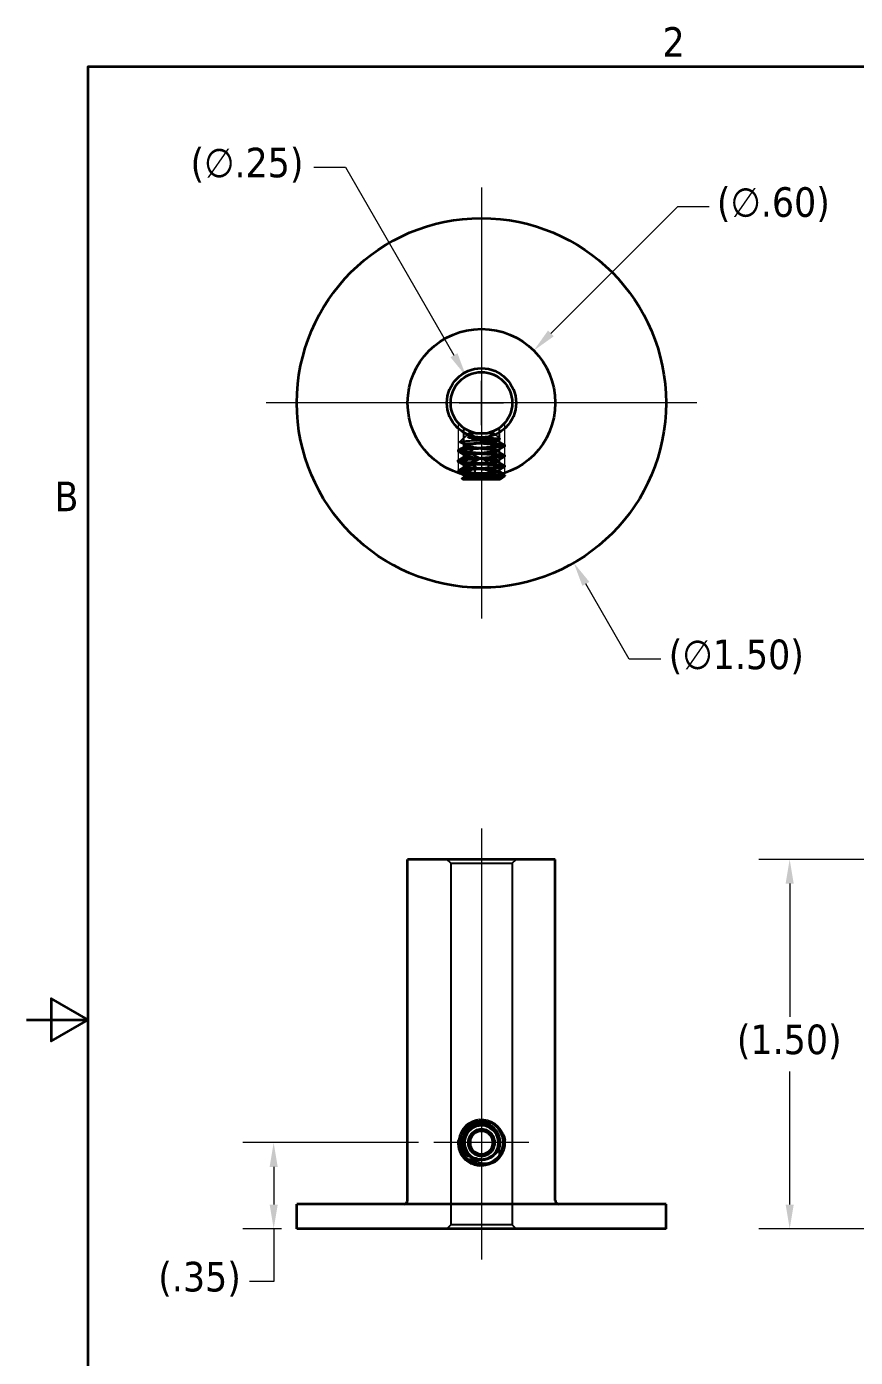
# Model space of a CAD drawing. Header units: inches. Extents: x 0.1 to 10.9, y 0.1 to 8.4.
# Drawn here: x 0.13 to 3.5, y 2.88 to 8.28 of the extents above; entities that cross this region are included whole.
import ezdxf

# ---------------------------------------------------------------- set-up
doc = ezdxf.new("R2010")
doc.units = ezdxf.units.IN
doc.header["$MEASUREMENT"] = 0
for name, color, linetype, lineweight in [('Border (ANSI)', 7, 'Continuous', 35), ('Hidden (ANSI)', 7, 'Continuous', 25), ('Hidden Narrow (ANSI)', 7, 'Continuous', 18), ('Visible (ANSI)', 7, 'Continuous', 35)]:
    doc.layers.add(name, color=color, linetype=linetype, lineweight=lineweight)
for name, color, linetype, lineweight, true_color in [('Center Mark (ANSI)', 5, 'Continuous', 18, 0x0000ff), ('Centerline (ANSI)', 5, 'Continuous', 18, 0x0000ff), ('Dimension (ANSI)', 1, 'Continuous', 18, 0xff0000)]:
    doc.layers.add(name, color=color, linetype=linetype, lineweight=lineweight, true_color=true_color)
doc.styles.add('Note Text (ANSI)', font='tahoma.ttf')
doc.dimstyles.new('Default (ANSI)', dxfattribs={"dimtxt": 0.12, "dimasz": 0.098425, "dimexe": 0.125, "dimexo": 0.0625, "dimgap": 0.031496, "dimtad": 0, "dimtih": 1, "dimtoh": 1, "dimrnd": 1e-08, "dimzin": 4, "dimdsep": 46, "dimtxsty": 'Note Text (ANSI)', "dimcen": 0.09, "dimdle": 0.393701, "dimclrd": 256, "dimclre": 256, "dimclrt": 256, "dimadec": 0, "dimazin": 1, "dimtfac": 1, "dimtofl": 0, "dimtmove": 0, "dimatfit": 3, "dimfxl": 1, "dimtolj": 1, "dimtzin": 4, "dimlwd": -1, "dimlwe": -1, "dimarcsym": 0})

# ---------------------------------------------------------------- blocks, each defined once
blk = doc.blocks.new('Borders Default Border')
at = {"layer": 'Border (ANSI)', "flags": 128}
for points in [[(0.38, 0.38), (0.38, 8.12), (10.62, 8.12), (10.62, 0.38), (0.38, 0.38)], [(0.13, 4.25), (0.38, 4.25), (0.23, 4.3366), (0.23, 4.1634), (0.38, 4.25)]]:
    blk.add_lwpolyline(points, dxfattribs=at)
at = {"layer": 'Border (ANSI)', "char_height": 0.12, "attachment_point": 7, "style": 'Note Text (ANSI)'}
for s, insert in [('2', (2.7136, 8.16)), ('B', (0.2434, 6.315))]:
    blk.add_mtext(s, dxfattribs=dict(at, insert=insert))
blk = doc.blocks.new('*D13')
at = {"layer": 'Defpoints', "color": 0, "transparency": 16777216}
for p in [(3.2303, 4.9016), (4.2703, 4.9016), (3.8203, 3.4016)]:
    blk.add_point(p, dxfattribs=at)
at = {"layer": 'Dimension (ANSI)', "transparency": 16777216}
for p, q in [((4.2078, 4.9016), (3.1053, 4.9016)), ((3.2303, 4.8031), (3.2303, 4.2624)), ((3.2303, 3.5), (3.2303, 4.0408)), ((3.7578, 3.4016), (3.1053, 3.4016))]:
    blk.add_line(p, q, dxfattribs=at)
for points in [[(3.2139, 4.8031), (3.2467, 4.8031), (3.2303, 4.9016)], [(3.2139, 3.5), (3.2467, 3.5), (3.2303, 3.4016)]]:
    blk.add_solid(points, dxfattribs=at)
at = {"layer": 'Dimension (ANSI)', "transparency": 16777216, "insert": (3.0157, 4.2309), "char_height": 0.12, "attachment_point": 1, "style": 'Note Text (ANSI)'}
blk.add_mtext('\\A1;(1.50)', dxfattribs=at)
blk = doc.blocks.new('*D14')
at = {"layer": 'Defpoints', "color": 0, "transparency": 16777216}
for p in [(1.6031, 7.4042), (2.3531, 6.1052)]:
    blk.add_point(p, dxfattribs=at)
at = {"layer": 'Dimension (ANSI)', "transparency": 16777216}
for p, q in [((1.9781, 6.6647), (1.9781, 6.8447)), ((1.8881, 6.7547), (2.0681, 6.7547)), ((2.5787, 5.7145), (2.4023, 6.0199)), ((2.7075, 5.7145), (2.5787, 5.7145))]:
    blk.add_line(p, q, dxfattribs=at)
blk.add_solid([(2.4165, 6.0281), (2.3881, 6.0117), (2.3531, 6.1052)], dxfattribs=at)
at = {"layer": 'Dimension (ANSI)', "transparency": 16777216, "insert": (2.739, 5.7938), "char_height": 0.12, "attachment_point": 1, "style": 'Note Text (ANSI)'}
blk.add_mtext('\\A1;(∅1.50)', dxfattribs=at)
blk = doc.blocks.new('*D15')
at = {"layer": 'Defpoints', "color": 0, "transparency": 16777216}
for p in [(2.1903, 6.9668), (1.766, 6.5426)]:
    blk.add_point(p, dxfattribs=at)
at = {"layer": 'Dimension (ANSI)', "transparency": 16777216}
for p, q in [((2.7742, 7.5508), (2.2599, 7.0364)), ((2.9031, 7.5508), (2.7742, 7.5508)), ((1.9781, 6.6647), (1.9781, 6.8447)), ((1.8881, 6.7547), (2.0681, 6.7547))]:
    blk.add_line(p, q, dxfattribs=at)
blk.add_solid([(2.2483, 7.048), (2.2715, 7.0248), (2.1903, 6.9668)], dxfattribs=at)
at = {"layer": 'Dimension (ANSI)', "transparency": 16777216, "insert": (2.9346, 7.6301), "char_height": 0.12, "attachment_point": 1, "style": 'Note Text (ANSI)'}
blk.add_mtext('\\A1;(∅.60)', dxfattribs=at)
blk = doc.blocks.new('*D16')
at = {"layer": 'Defpoints', "color": 0, "transparency": 16777216}
for p in [(1.9156, 6.8629), (2.0406, 6.6464)]:
    blk.add_point(p, dxfattribs=at)
at = {"layer": 'Dimension (ANSI)', "transparency": 16777216}
for p, q in [((1.297, 7.7112), (1.4259, 7.7112)), ((1.4259, 7.7112), (1.8664, 6.9482)), ((1.9781, 6.6647), (1.9781, 6.8447)), ((1.8881, 6.7547), (2.0681, 6.7547))]:
    blk.add_line(p, q, dxfattribs=at)
blk.add_solid([(1.8806, 6.9564), (1.8522, 6.94), (1.9156, 6.8629)], dxfattribs=at)
at = {"layer": 'Dimension (ANSI)', "transparency": 16777216, "insert": (0.796, 7.7905), "char_height": 0.12, "attachment_point": 1, "style": 'Note Text (ANSI)'}
blk.add_mtext('\\A1;(∅.25)', dxfattribs=at)
blk = doc.blocks.new('*D17')
at = {"layer": 'Defpoints', "color": 0, "transparency": 16777216}
for p in [(1.1339, 3.7516), (1.7852, 3.7516), (1.2281, 3.4016)]:
    blk.add_point(p, dxfattribs=at)
at = {"layer": 'Dimension (ANSI)', "transparency": 16777216}
for p, q in [((1.7227, 3.7516), (1.0089, 3.7516)), ((1.1339, 3.6531), (1.1339, 3.5)), ((1.1656, 3.4016), (1.0089, 3.4016)), ((1.1339, 3.4016), (1.1339, 3.1882)), ((1.1339, 3.1882), (1.0355, 3.1882))]:
    blk.add_line(p, q, dxfattribs=at)
for points in [[(1.1175, 3.6531), (1.1503, 3.6531), (1.1339, 3.7516)], [(1.1175, 3.5), (1.1503, 3.5), (1.1339, 3.4016)]]:
    blk.add_solid(points, dxfattribs=at)
at = {"layer": 'Dimension (ANSI)', "transparency": 16777216, "insert": (0.6649, 3.2675), "char_height": 0.12, "attachment_point": 1, "style": 'Note Text (ANSI)'}
blk.add_mtext('\\A1;(.35)', dxfattribs=at)

msp = doc.modelspace()

# ---------------------------------------------------------------- linework, layer by layer
at = {"layer": 'Center Mark (ANSI)', "linetype": 'Continuous'}
for p, q in [((1.9781, 7.6297), (1.9781, 5.8797)), ((2.8531, 6.7547), (1.1031, 6.7547)), ((1.9781, 3.9445), (1.9781, 3.5586)), ((2.1711, 3.7516), (1.7852, 3.7516))]:
    msp.add_line(p, q, dxfattribs=at)
at = {"layer": 'Centerline (ANSI)', "linetype": 'Continuous'}
msp.add_line((1.9781, 5.0266), (1.9781, 3.2766), dxfattribs=at)
at = {"layer": 'Hidden (ANSI)'}
for p, q in [((1.9056, 6.6529), (1.9056, 6.4792)), ((2.0506, 6.6529), (2.0506, 6.4792)), ((1.9261, 6.6322), (1.8895, 6.5956)), ((1.9112, 6.5824), (1.8897, 6.595)), ((1.9207, 6.6163), (1.9632, 6.6163)), ((1.9261, 6.6322), (1.9533, 6.6322)), ((1.9781, 6.6009), (1.9261, 6.6322)), ((1.9781, 6.6009), (2.0302, 6.6322)), ((2.003, 6.6322), (2.0302, 6.6322)), ((2.0302, 6.6322), (2.0536, 6.6088)), ((2.0534, 6.6081), (2.0451, 6.6033)), ((2.0451, 6.6003), (2.0724, 6.5844)), ((2.0461, 6.5992), (2.0461, 6.6044)), ((1.8823, 6.5625), (1.8823, 6.5575)), ((1.9103, 6.5408), (1.883, 6.5567)), ((1.8831, 6.5628), (1.8831, 6.5576)), ((1.8832, 6.5625), (1.8831, 6.5575)), ((1.8838, 6.5636), (1.9111, 6.5795)), ((1.9112, 6.5408), (1.8838, 6.5567)), ((1.9112, 6.5408), (1.8838, 6.5567)), ((1.8838, 6.5219), (1.9111, 6.5378)), ((1.8867, 6.5241), (1.9102, 6.5378)), ((1.8876, 6.5241), (1.9111, 6.5378)), ((1.9078, 6.5872), (1.9087, 6.5872)), ((1.9093, 6.5367), (1.9093, 6.5419)), ((1.9095, 6.5779), (1.9107, 6.5823)), ((1.9102, 6.5784), (1.9102, 6.5836)), ((1.9102, 6.5367), (1.9102, 6.5419)), ((1.9102, 6.5367), (1.9102, 6.5419)), ((1.9104, 6.5779), (1.9115, 6.5823)), ((1.9145, 6.5393), (1.9138, 6.5443)), ((1.9153, 6.5393), (1.9146, 6.5443)), ((1.933, 6.5503), (1.9306, 6.5557)), ((1.9339, 6.5503), (1.9314, 6.5557)), ((1.94, 6.577), (1.9469, 6.571)), ((1.9408, 6.577), (1.9478, 6.571)), ((1.9719, 6.5892), (2.0408, 6.5892)), ((2.0724, 6.5776), (2.0451, 6.5616)), ((2.0451, 6.5586), (2.0724, 6.5427)), ((2.0461, 6.5576), (2.0461, 6.5628)), ((2.0731, 6.5836), (2.0731, 6.5784)), ((2.0731, 6.5419), (2.0731, 6.5367)), ((1.8823, 6.5211), (1.8823, 6.5159)), ((1.9103, 6.4991), (1.883, 6.5151)), ((1.8831, 6.5211), (1.8831, 6.5159)), ((1.8831, 6.5211), (1.8831, 6.5159)), ((1.8835, 6.5217), (1.8835, 6.5165)), ((1.9112, 6.4991), (1.8838, 6.5151)), ((1.9112, 6.4991), (1.8838, 6.5151)), ((1.8838, 6.4802), (1.9111, 6.4961)), ((1.9049, 6.493), (1.9102, 6.4961)), ((1.9057, 6.493), (1.9111, 6.4961)), ((1.9093, 6.4951), (1.9093, 6.5003)), ((1.9102, 6.4951), (1.9102, 6.5003)), ((1.9102, 6.4951), (1.9102, 6.5003)), ((1.9116, 6.4968), (1.9127, 6.5023)), ((1.9125, 6.4968), (1.9135, 6.5023)), ((1.9375, 6.5033), (1.924, 6.5033)), ((1.924, 6.5033), (1.924, 6.4447)), ((1.9781, 6.5303), (1.9313, 6.5033)), ((1.935, 6.5085), (1.9364, 6.5136)), ((1.9359, 6.5085), (1.9372, 6.5136)), ((1.9511, 6.5033), (1.9375, 6.5033)), ((1.9781, 6.5033), (1.9511, 6.5033)), ((1.9511, 6.5033), (1.9511, 6.4447)), ((1.956, 6.4919), (1.9518, 6.4871)), ((1.9568, 6.4919), (1.9527, 6.4871)), ((1.97, 6.5322), (1.9704, 6.527)), ((1.9708, 6.5322), (1.9713, 6.527)), ((1.9781, 6.5303), (2.025, 6.5033)), ((2.0052, 6.5033), (1.9781, 6.5033)), ((2.0187, 6.5033), (2.0052, 6.5033)), ((2.0052, 6.5033), (2.0052, 6.4447)), ((2.0323, 6.5033), (2.0187, 6.5033)), ((2.0323, 6.5033), (2.0323, 6.4447)), ((2.0724, 6.5359), (2.0451, 6.5199)), ((2.0451, 6.517), (2.0724, 6.5011)), ((2.0724, 6.4942), (2.0451, 6.4783)), ((2.0461, 6.5159), (2.0461, 6.5211)), ((2.0731, 6.5003), (2.0731, 6.4951)), ((1.8831, 6.4794), (1.8831, 6.4742)), ((1.8835, 6.4783), (1.8854, 6.4725)), ((1.8965, 6.466), (1.8838, 6.4734)), ((1.8844, 6.4783), (1.8863, 6.4725)), ((1.8906, 6.4677), (1.9056, 6.4792)), ((1.9022, 6.4659), (1.903, 6.4659)), ((1.9058, 6.4695), (1.9122, 6.474)), ((1.9067, 6.4695), (1.9131, 6.474)), ((1.9112, 6.4574), (1.9102, 6.458)), ((1.9102, 6.4534), (1.9102, 6.4539)), ((2.0451, 6.4753), (2.0606, 6.4663)), ((2.0461, 6.4742), (2.0461, 6.4794)), ((2.0506, 6.4792), (2.0657, 6.4677)), ((2.051, 6.458), (2.0727, 6.458)), ((1.8531, 4.8859), (1.8375, 4.9016)), ((1.8531, 4.8859), (2.1031, 4.8859)), ((1.8531, 4.8859), (1.8531, 3.4172)), ((2.1031, 4.8859), (2.1188, 4.9016)), ((2.1031, 4.8859), (2.1031, 3.4172)), ((1.8835, 3.7355), (1.8854, 3.7268)), ((1.891, 3.7649), (1.8918, 3.7654)), ((1.9116, 3.7686), (1.9127, 3.7721)), ((1.9145, 3.777), (1.9127, 3.7721)), ((1.9058, 3.6885), (1.9122, 3.6818)), ((1.956, 3.6865), (1.9518, 3.6881)), ((1.969, 3.6827), (1.9698, 3.6832)), ((2.0256, 3.6693), (2.0329, 3.6739)), ((1.935, 3.666), (1.9364, 3.6653)), ((1.8531, 3.4172), (1.8375, 3.4016)), ((2.1031, 3.4172), (1.8531, 3.4172)), ((2.1031, 3.4172), (2.1188, 3.4016))]:
    msp.add_line(p, q, dxfattribs=at)
at = {"layer": 'Hidden (ANSI)', "flags": 128}
for points in [[(1.936, 6.6), (1.9295, 6.5996), (1.9222, 6.5992), (1.9146, 6.5987), (1.9078, 6.5981), (1.9019, 6.5976), (1.8972, 6.5971), (1.8939, 6.5967), (1.8916, 6.5963), (1.8895, 6.5956), (1.89, 6.5948), (1.8932, 6.5941), (1.8983, 6.5935), (1.9046, 6.5929), (1.9116, 6.5924), (1.9197, 6.5918), (1.9288, 6.5913), (1.9388, 6.5908), (1.9494, 6.5902), (1.9605, 6.5898), (1.9719, 6.5892)], [(1.9632, 6.6163), (1.9754, 6.6151), (1.9879, 6.6139), (2.0001, 6.6126), (2.0113, 6.6114), (2.0214, 6.6103), (2.0302, 6.609), (2.0374, 6.6078), (2.0424, 6.6066), (2.0453, 6.6054), (2.046, 6.6042), (2.0444, 6.6029), (2.0407, 6.6017), (2.0349, 6.6006), (2.0272, 6.5994), (2.0177, 6.5981), (2.007, 6.5969), (1.9955, 6.5957), (1.9834, 6.5945), (1.9709, 6.5933), (1.9586, 6.592), (1.9471, 6.5908), (1.9368, 6.5897), (1.9277, 6.5885), (1.9202, 6.5872), (1.9147, 6.586), (1.9114, 6.5848), (1.9102, 6.5836), (1.9113, 6.5824), (1.9147, 6.5811), (1.92, 6.58), (1.9273, 6.5788), (1.9364, 6.5775), (1.947, 6.5763), (1.9584, 6.5751), (1.9704, 6.5739), (1.9828, 6.5727), (1.9952, 6.5715), (2.0069, 6.5702), (2.0174, 6.5691), (2.0268, 6.5679), (2.0347, 6.5666), (2.0406, 6.5654), (2.0444, 6.5642), (2.046, 6.563), (2.0454, 6.5618), (2.0425, 6.5605), (2.0375, 6.5594), (2.0306, 6.5582), (2.0218, 6.557), (2.0115, 6.5557), (2.0002, 6.5545), (1.9884, 6.5534), (1.976, 6.5521), (1.9635, 6.5509), (1.9517, 6.5496), (1.9409, 6.5485), (1.9312, 6.5473), (1.923, 6.546), (1.9167, 6.5448), (1.9125, 6.5436), (1.9104, 6.5425), (1.9106, 6.5412), (1.913, 6.54), (1.9176, 6.5388), (1.9241, 6.5376), (1.9325, 6.5364), (1.9426, 6.5351), (1.9537, 6.5339), (1.9654, 6.5328), (1.9777, 6.5316), (1.9902, 6.5303), (2.0022, 6.5291), (2.0132, 6.5279), (2.0231, 6.5267), (2.0317, 6.5255), (2.0385, 6.5242), (2.0431, 6.523), (2.0456, 6.5219), (2.0459, 6.5206), (2.0439, 6.5194), (2.0397, 6.5182), (2.0336, 6.517), (2.0256, 6.5158), (2.0158, 6.5146), (2.0049, 6.5133), (1.9933, 6.5122), (1.9811, 6.511), (1.9686, 6.5097), (1.9564, 6.5085), (1.9452, 6.5073), (1.935, 6.5061), (1.9262, 6.5049), (1.919, 6.5036), (1.9139, 6.5024), (1.911, 6.5013), (1.9102, 6.5001), (1.9117, 6.4988), (1.9155, 6.4976), (1.9212, 6.4964), (1.9289, 6.4952), (1.9383, 6.494), (1.9491, 6.4927), (1.9606, 6.4916), (1.9726, 6.4904), (1.9851, 6.4891), (1.9974, 6.4879), (2.0089, 6.4867), (2.0192, 6.4855), (2.0284, 6.4843), (2.0359, 6.4831), (2.0415, 6.4818), (2.0448, 6.4807), (2.0461, 6.4795), (2.045, 6.4782), (2.0417, 6.477), (2.0364, 6.4758), (2.0291, 6.4746), (2.02, 6.4734), (2.0095, 6.4721), (1.9981, 6.471), (1.9861, 6.4698), (1.9737, 6.4686), (1.9613, 6.4673), (1.9496, 6.4661), (1.9391, 6.465), (1.9296, 6.4637), (1.9217, 6.4625), (1.9157, 6.4612)], [(1.9207, 6.6163), (1.9284, 6.6151), (1.9379, 6.6138), (1.9488, 6.6126), (1.9605, 6.6114), (1.9728, 6.6102), (1.9855, 6.6089), (1.998, 6.6076), (2.0096, 6.6064), (2.02, 6.6052), (2.0292, 6.604), (2.0367, 6.6027), (2.0421, 6.6015), (2.0452, 6.6003), (2.046, 6.5991), (2.0445, 6.5978), (2.0407, 6.5965), (2.0349, 6.5954), (2.0271, 6.5941), (2.0174, 6.5929), (2.0064, 6.5916), (1.9946, 6.5904), (1.9823, 6.5892), (1.9696, 6.5879), (1.9571, 6.5867), (1.9456, 6.5855), (1.9353, 6.5843), (1.9262, 6.583), (1.919, 6.5818), (1.9138, 6.5805), (1.9109, 6.5794), (1.9102, 6.5781), (1.912, 6.5768), (1.916, 6.5756), (1.922, 6.5744), (1.93, 6.5732), (1.9398, 6.5719), (1.951, 6.5707), (1.9627, 6.5695), (1.9752, 6.5683), (1.9879, 6.567), (2.0003, 6.5657), (2.0116, 6.5645), (2.0219, 6.5633), (2.0308, 6.5621), (2.0379, 6.5608), (2.0428, 6.5596), (2.0455, 6.5584), (2.0459, 6.5572), (2.044, 6.5559), (2.0398, 6.5546), (2.0336, 6.5535), (2.0254, 6.5522), (2.0154, 6.551), (2.0042, 6.5497), (1.9924, 6.5485), (1.9799, 6.5473), (1.9672, 6.546), (1.9549, 6.5448), (1.9436, 6.5436), (1.9335, 6.5424), (1.9247, 6.5411), (1.9178, 6.5398), (1.9131, 6.5386), (1.9106, 6.5375), (1.9104, 6.5362), (1.9126, 6.5349), (1.917, 6.5337), (1.9234, 6.5325), (1.9318, 6.5313), (1.9419, 6.53), (1.9532, 6.5288), (1.965, 6.5276), (1.9776, 6.5264), (1.9903, 6.5251), (2.0025, 6.5238), (2.0137, 6.5226), (2.0237, 6.5214), (2.0323, 6.5202), (2.039, 6.5189), (2.0435, 6.5177), (2.0458, 6.5165), (2.0458, 6.5152), (2.0434, 6.514), (2.0388, 6.5127), (2.0322, 6.5116), (2.0236, 6.5103), (2.0134, 6.509), (2.002, 6.5078), (1.99, 6.5066), (1.9775, 6.5054), (1.9648, 6.5041), (1.9526, 6.5029), (1.9416, 6.5017), (1.9317, 6.5005), (1.9232, 6.4992), (1.9167, 6.4979), (1.9125, 6.4968), (1.9104, 6.4956), (1.9106, 6.4943), (1.9132, 6.493), (1.918, 6.4918), (1.9248, 6.4906), (1.9336, 6.4894), (1.9439, 6.4881), (1.9554, 6.4869), (1.9674, 6.4857), (1.98, 6.4845), (1.9926, 6.4832), (2.0047, 6.4819), (2.0156, 6.4808), (2.0254, 6.4795), (2.0337, 6.4783), (2.04, 6.477), (2.0441, 6.4758), (2.0459, 6.4746), (2.0455, 6.4733), (2.0427, 6.4721), (2.0377, 6.4709), (2.0307, 6.4697), (2.0218, 6.4684), (2.0113, 6.4671), (1.9998, 6.4659), (1.9877, 6.4647), (1.9751, 6.4635), (1.9624, 6.4622), (1.9505, 6.461), (1.9396, 6.4598), (1.93, 6.4586)], [(2.0241, 6.5923), (2.0207, 6.5928), (2.0161, 6.5936), (2.0103, 6.5946), (2.0037, 6.5958), (1.9903, 6.5982), (1.977, 6.6007), (1.9641, 6.6033), (1.9582, 6.6044), (1.9536, 6.6054), (1.9503, 6.6062), (1.948, 6.6067), (1.9439, 6.6077), (1.9365, 6.6098), (1.93, 6.6119), (1.9248, 6.6141), (1.9207, 6.6163)], [(2.0137, 6.6132), (2.0193, 6.6128), (2.0258, 6.6123), (2.0321, 6.6118), (2.0377, 6.6113), (2.0425, 6.6109), (2.0465, 6.6104), (2.0497, 6.6099), (2.0519, 6.6095), (2.0533, 6.609), (2.0537, 6.6085), (2.0533, 6.6081), (2.0519, 6.6076), (2.0497, 6.6071), (2.0466, 6.6067), (2.0428, 6.6063), (2.0382, 6.6059), (2.033, 6.6054), (2.0272, 6.605), (2.0208, 6.6045), (2.0139, 6.6041), (2.0066, 6.6037), (1.9993, 6.6033), (1.9853, 6.6025), (1.9725, 6.6019), (1.9599, 6.6012), (1.9477, 6.6006), (1.936, 6.6)], [(1.9632, 6.6163), (1.977, 6.6155), (1.991, 6.6146), (2.0046, 6.6137), (2.0099, 6.6134), (2.0137, 6.6132)], [(2.0408, 6.5892), (2.0314, 6.591), (2.0273, 6.5917), (2.0241, 6.5923)], [(1.8823, 6.5625), (1.8959, 6.5704), (1.9028, 6.5742), (1.9095, 6.5779)], [(1.8823, 6.5625), (1.8836, 6.5616), (1.8864, 6.5608), (1.8906, 6.5599), (1.8961, 6.5591), (1.9029, 6.5583), (1.9111, 6.5575), (1.9204, 6.5566), (1.9306, 6.5557)], [(1.9138, 6.5443), (1.8973, 6.5504), (1.8823, 6.5575)], [(1.8823, 6.5575), (1.8832, 6.5566), (1.8858, 6.5557), (1.8902, 6.5548), (1.8959, 6.5539), (1.9032, 6.5531), (1.912, 6.5522), (1.922, 6.5512), (1.933, 6.5503)], [(1.8827, 6.5217), (1.8982, 6.5306), (1.9145, 6.5393)], [(1.9146, 6.5443), (1.8982, 6.5504), (1.8831, 6.5575)], [(1.8831, 6.5575), (1.884, 6.5566), (1.8867, 6.5557), (1.891, 6.5548), (1.8968, 6.5539), (1.9041, 6.5531), (1.9128, 6.5522), (1.9229, 6.5512), (1.9339, 6.5503)], [(1.8832, 6.5625), (1.8968, 6.5704), (1.9036, 6.5742), (1.9104, 6.5779)], [(1.9306, 6.5697), (1.9229, 6.5691), (1.9156, 6.5684), (1.9089, 6.5678), (1.9028, 6.5671), (1.8974, 6.5664), (1.8928, 6.5657), (1.8892, 6.5651), (1.8864, 6.5645), (1.8844, 6.5639), (1.8833, 6.5632), (1.8832, 6.5626), (1.8839, 6.5619), (1.8856, 6.5612), (1.8882, 6.5605), (1.8917, 6.5599), (1.8959, 6.5593), (1.9008, 6.5587), (1.9066, 6.558), (1.9131, 6.5573), (1.9203, 6.5567), (1.9281, 6.556), (1.9363, 6.5553), (1.9448, 6.5547), (1.9535, 6.5541), (1.9625, 6.5534), (1.9717, 6.5528), (1.9811, 6.5521), (1.9905, 6.5515), (1.9998, 6.5508), (2.0088, 6.5501), (2.0175, 6.5495), (2.0256, 6.5489)], [(1.9306, 6.5645), (1.9229, 6.5639), (1.9156, 6.5632), (1.9089, 6.5626), (1.9028, 6.5619), (1.8974, 6.5612), (1.8928, 6.5605), (1.8892, 6.5599), (1.8864, 6.5593), (1.8844, 6.5587), (1.8833, 6.558), (1.8832, 6.5573), (1.8839, 6.5567), (1.8856, 6.556), (1.8882, 6.5553), (1.8917, 6.5547), (1.8959, 6.5541), (1.9008, 6.5534), (1.9066, 6.5528), (1.9131, 6.5521), (1.9203, 6.5515), (1.9281, 6.5508), (1.9363, 6.5501), (1.9448, 6.5495), (1.9535, 6.5489), (1.9625, 6.5482), (1.9717, 6.5476), (1.9811, 6.5469), (1.9905, 6.5462), (1.9998, 6.5456), (2.0088, 6.5449), (2.0175, 6.5443), (2.0256, 6.5436)], [(1.8832, 6.5625), (1.8844, 6.5616), (1.8872, 6.5608), (1.8915, 6.5599), (1.897, 6.5591), (1.9038, 6.5583), (1.9119, 6.5575), (1.9212, 6.5566), (1.9314, 6.5557)], [(1.8835, 6.5217), (1.8991, 6.5306), (1.9153, 6.5393)], [(1.9107, 6.5823), (1.9081, 6.584), (1.9065, 6.5856), (1.9062, 6.5867), (1.9078, 6.5872)], [(1.9115, 6.5823), (1.9089, 6.584), (1.9073, 6.5856), (1.9071, 6.5867), (1.9087, 6.5872)], [(1.9078, 6.5872), (1.9101, 6.5869), (1.9131, 6.5863), (1.9167, 6.5853), (1.9207, 6.5841), (1.9296, 6.5809), (1.94, 6.577)], [(1.9087, 6.5872), (1.9109, 6.5869), (1.914, 6.5863), (1.9176, 6.5853), (1.9215, 6.5841), (1.9304, 6.5809), (1.9408, 6.577)], [(1.9138, 6.5443), (1.9115, 6.5436), (1.91, 6.5429), (1.9093, 6.5421), (1.9096, 6.5413), (1.9108, 6.5405), (1.9128, 6.5397), (1.9157, 6.539), (1.9193, 6.5383), (1.9237, 6.5375), (1.9288, 6.5368), (1.9347, 6.536), (1.9411, 6.5352), (1.9479, 6.5344), (1.9551, 6.5337), (1.9624, 6.533), (1.97, 6.5322)], [(1.9145, 6.5393), (1.9119, 6.5385), (1.9102, 6.5378), (1.9094, 6.537), (1.9095, 6.5362), (1.9105, 6.5354), (1.9125, 6.5346), (1.9153, 6.5339), (1.9189, 6.5331), (1.9233, 6.5324), (1.9285, 6.5316), (1.9344, 6.5308), (1.9409, 6.53), (1.9479, 6.5292), (1.9552, 6.5285), (1.9626, 6.5277), (1.9704, 6.527)], [(1.9095, 6.5779), (1.9108, 6.577), (1.9131, 6.5761), (1.9165, 6.5753), (1.9208, 6.5745), (1.9261, 6.5736), (1.9323, 6.5728), (1.9393, 6.5719), (1.9469, 6.571)], [(1.9146, 6.5443), (1.9123, 6.5436), (1.9108, 6.5429), (1.9102, 6.5421), (1.9105, 6.5413), (1.9116, 6.5405), (1.9137, 6.5397), (1.9166, 6.539), (1.9202, 6.5383), (1.9246, 6.5375), (1.9297, 6.5368), (1.9355, 6.536), (1.9419, 6.5352), (1.9488, 6.5344), (1.9559, 6.5337), (1.9633, 6.533), (1.9708, 6.5322)], [(1.9153, 6.5393), (1.9128, 6.5385), (1.9111, 6.5378), (1.9103, 6.537), (1.9104, 6.5362), (1.9114, 6.5354), (1.9134, 6.5346), (1.9162, 6.5339), (1.9198, 6.5331), (1.9242, 6.5324), (1.9294, 6.5316), (1.9353, 6.5308), (1.9418, 6.53), (1.9487, 6.5292), (1.956, 6.5285), (1.9635, 6.5277), (1.9713, 6.527)], [(1.9104, 6.5779), (1.9116, 6.577), (1.914, 6.5761), (1.9174, 6.5753), (1.9217, 6.5745), (1.927, 6.5736), (1.9332, 6.5728), (1.9402, 6.5719), (1.9478, 6.571)], [(1.9107, 6.5823), (1.9146, 6.5809), (1.9209, 6.5797), (1.9294, 6.5784), (1.94, 6.577)], [(1.9115, 6.5823), (1.9155, 6.5809), (1.9217, 6.5797), (1.9303, 6.5784), (1.9408, 6.577)], [(2.0408, 6.5892), (2.0471, 6.5886), (2.0529, 6.588), (2.058, 6.5874), (2.0624, 6.5867), (2.0661, 6.5861), (2.069, 6.5855), (2.0711, 6.585), (2.0725, 6.5844), (2.0731, 6.5838), (2.0729, 6.5831), (2.0719, 6.5825), (2.07, 6.5819), (2.0674, 6.5812), (2.0641, 6.5806), (2.0554, 6.5795), (2.05, 6.5789), (2.0439, 6.5783), (2.0373, 6.5776), (2.0301, 6.577), (2.0225, 6.5764), (2.0146, 6.5757), (1.9982, 6.5746), (1.9897, 6.574), (1.981, 6.5734), (1.9722, 6.5728), (1.9634, 6.5721), (1.9547, 6.5715), (1.9463, 6.5709), (1.9382, 6.5703), (1.9306, 6.5697)], [(2.0256, 6.5853), (2.0333, 6.5847), (2.0406, 6.584), (2.0474, 6.5834), (2.0535, 6.5827), (2.0589, 6.582), (2.0634, 6.5814), (2.0671, 6.5807), (2.0699, 6.5801), (2.0718, 6.5795), (2.0729, 6.5788), (2.0731, 6.5782), (2.0723, 6.5775), (2.0706, 6.5768), (2.068, 6.5762), (2.0646, 6.5755), (2.0604, 6.5749), (2.0554, 6.5743), (2.0497, 6.5736), (2.0431, 6.573), (2.036, 6.5723), (2.0282, 6.5716), (2.02, 6.571), (2.0114, 6.5703), (2.0027, 6.5697), (1.9938, 6.5691), (1.9845, 6.5684), (1.9751, 6.5678), (1.9657, 6.5671), (1.9564, 6.5664), (1.9474, 6.5657), (1.9388, 6.5651), (1.9306, 6.5645)], [(1.9469, 6.571), (1.9396, 6.5632), (1.9306, 6.5557)], [(2.0256, 6.5489), (2.0333, 6.5482), (2.0406, 6.5476), (2.0474, 6.5469), (2.0535, 6.5462), (2.0589, 6.5456), (2.0634, 6.5449), (2.0671, 6.5443), (2.0699, 6.5436), (2.0718, 6.543), (2.0729, 6.5424), (2.0731, 6.5417), (2.0723, 6.541), (2.0706, 6.5404), (2.068, 6.5397), (2.0646, 6.5391), (2.0604, 6.5384), (2.0554, 6.5378), (2.0497, 6.5372), (2.0431, 6.5365), (2.036, 6.5358), (2.0282, 6.5352), (2.02, 6.5345), (2.0114, 6.5338), (2.0027, 6.5332), (1.9938, 6.5326), (1.9845, 6.532), (1.9751, 6.5313), (1.9657, 6.5306), (1.9564, 6.5299), (1.9474, 6.5293), (1.9388, 6.5286), (1.9306, 6.528)], [(2.0256, 6.5436), (2.0333, 6.543), (2.0406, 6.5424), (2.0474, 6.5417), (2.0535, 6.541), (2.0589, 6.5404), (2.0634, 6.5397), (2.0671, 6.5391), (2.0699, 6.5384), (2.0718, 6.5378), (2.0729, 6.5372), (2.0731, 6.5365), (2.0723, 6.5358), (2.0706, 6.5352), (2.068, 6.5345), (2.0646, 6.5338), (2.0604, 6.5332), (2.0554, 6.5326), (2.0497, 6.532), (2.0431, 6.5313), (2.036, 6.5306), (2.0282, 6.5299), (2.02, 6.5293), (2.0114, 6.5286), (2.0027, 6.528), (1.9938, 6.5274), (1.9845, 6.5268), (1.9751, 6.5261), (1.9657, 6.5254), (1.9564, 6.5247), (1.9474, 6.5241), (1.9388, 6.5234), (1.9306, 6.5228)], [(1.9478, 6.571), (1.9405, 6.5632), (1.9314, 6.5557)], [(1.933, 6.5503), (1.9518, 6.5409), (1.97, 6.5322)], [(1.9339, 6.5503), (1.9527, 6.5409), (1.9708, 6.5322)], [(1.9719, 6.5892), (1.9859, 6.5883), (1.9997, 6.5872), (2.013, 6.5863), (2.0256, 6.5853)], [(1.8827, 6.5217), (1.8824, 6.5207), (1.8844, 6.5196), (1.8886, 6.5186), (1.8947, 6.5176), (1.9026, 6.5167), (1.9124, 6.5157), (1.9238, 6.5146), (1.9364, 6.5136)], [(1.8826, 6.5165), (1.8825, 6.5154), (1.8845, 6.5144), (1.8885, 6.5134), (1.8945, 6.5125), (1.9022, 6.5115), (1.9117, 6.5105), (1.9228, 6.5095), (1.935, 6.5085)], [(1.9127, 6.5023), (1.8975, 6.5091), (1.8826, 6.5165)], [(1.9306, 6.528), (1.9229, 6.5274), (1.9156, 6.5268), (1.9089, 6.5261), (1.9028, 6.5254), (1.8974, 6.5247), (1.8928, 6.5241), (1.8892, 6.5234), (1.8864, 6.5228), (1.8844, 6.5222), (1.8833, 6.5215), (1.8832, 6.5209), (1.8839, 6.5202), (1.8856, 6.5195), (1.8882, 6.5189), (1.8917, 6.5182), (1.8959, 6.5176), (1.9008, 6.517), (1.9066, 6.5163), (1.9131, 6.5157), (1.9203, 6.515), (1.9281, 6.5143), (1.9363, 6.5137), (1.9448, 6.513), (1.9535, 6.5124), (1.9625, 6.5118), (1.9717, 6.5111), (1.9811, 6.5105), (1.9905, 6.5098), (1.9998, 6.5091), (2.0088, 6.5085), (2.0175, 6.5078), (2.0256, 6.5072)], [(1.9306, 6.5228), (1.9229, 6.5222), (1.9156, 6.5215), (1.9089, 6.5209), (1.9028, 6.5202), (1.8974, 6.5195), (1.8928, 6.5189), (1.8892, 6.5182), (1.8864, 6.5176), (1.8844, 6.517), (1.8833, 6.5163), (1.8832, 6.5157), (1.8839, 6.515), (1.8856, 6.5143), (1.8882, 6.5137), (1.8917, 6.513), (1.8959, 6.5124), (1.9008, 6.5118), (1.9066, 6.5111), (1.9131, 6.5105), (1.9203, 6.5098), (1.9281, 6.5091), (1.9363, 6.5085), (1.9448, 6.5078), (1.9535, 6.5072), (1.9625, 6.5066), (1.9717, 6.5059), (1.9811, 6.5053), (1.9905, 6.5046), (1.9998, 6.5039), (2.0088, 6.5032), (2.0175, 6.5026), (2.0256, 6.502)], [(1.9306, 6.4864), (1.9229, 6.4857), (1.9156, 6.4851), (1.9089, 6.4844), (1.9028, 6.4837), (1.8974, 6.4831), (1.8928, 6.4824), (1.8892, 6.4818), (1.8864, 6.4811), (1.8844, 6.4805), (1.8833, 6.4799), (1.8832, 6.4792), (1.8839, 6.4785), (1.8856, 6.4779), (1.8882, 6.4772), (1.8917, 6.4766), (1.8959, 6.4759), (1.9008, 6.4753), (1.9066, 6.4747), (1.9131, 6.474), (1.9203, 6.4733), (1.9281, 6.4727), (1.9363, 6.472), (1.9448, 6.4713), (1.9535, 6.4707), (1.9625, 6.4701), (1.9717, 6.4695), (1.9811, 6.4688), (1.9905, 6.4681), (1.9998, 6.4674), (2.0088, 6.4668), (2.0175, 6.4661), (2.0256, 6.4655)], [(1.8835, 6.5217), (1.8833, 6.5207), (1.8853, 6.5196), (1.8894, 6.5186), (1.8955, 6.5176), (1.9035, 6.5167), (1.9133, 6.5157), (1.9246, 6.5146), (1.9372, 6.5136)], [(1.8835, 6.5165), (1.8833, 6.5154), (1.8853, 6.5144), (1.8894, 6.5134), (1.8953, 6.5125), (1.9031, 6.5115), (1.9126, 6.5105), (1.9236, 6.5095), (1.9359, 6.5085)], [(1.9135, 6.5023), (1.8984, 6.5091), (1.8835, 6.5165)], [(1.8835, 6.4783), (1.8895, 6.483), (1.8963, 6.4877), (1.9116, 6.4968)], [(1.8844, 6.4783), (1.8904, 6.483), (1.8971, 6.4877), (1.9125, 6.4968)], [(1.9127, 6.5023), (1.9098, 6.5011), (1.9095, 6.4998), (1.9118, 6.4984), (1.9167, 6.4971), (1.9237, 6.4959), (1.9329, 6.4946), (1.9438, 6.4932), (1.956, 6.4919)], [(1.9116, 6.4968), (1.9095, 6.4956), (1.9097, 6.4944), (1.912, 6.4931), (1.9165, 6.4919), (1.9228, 6.4908), (1.9311, 6.4896), (1.9409, 6.4883), (1.9518, 6.4871)], [(1.9135, 6.5023), (1.9107, 6.5011), (1.9104, 6.4998), (1.9127, 6.4984), (1.9175, 6.4971), (1.9245, 6.4959), (1.9337, 6.4946), (1.9447, 6.4932), (1.9568, 6.4919)], [(1.9125, 6.4968), (1.9104, 6.4956), (1.9105, 6.4944), (1.9129, 6.4931), (1.9174, 6.4919), (1.9237, 6.4908), (1.9319, 6.4896), (1.9418, 6.4883), (1.9527, 6.4871)], [(1.9518, 6.4871), (1.9322, 6.4808), (1.9223, 6.4774), (1.9122, 6.474)], [(1.9527, 6.4871), (1.9331, 6.4808), (1.9231, 6.4774), (1.9131, 6.474)], [(2.0256, 6.5072), (2.0333, 6.5066), (2.0406, 6.5059), (2.0474, 6.5053), (2.0535, 6.5046), (2.0589, 6.5039), (2.0634, 6.5032), (2.0671, 6.5026), (2.0699, 6.502), (2.0718, 6.5014), (2.0729, 6.5007), (2.0731, 6.5001), (2.0723, 6.4994), (2.0706, 6.4987), (2.068, 6.498), (2.0646, 6.4974), (2.0604, 6.4968), (2.0554, 6.4962), (2.0497, 6.4955), (2.0431, 6.4948), (2.036, 6.4942), (2.0282, 6.4935), (2.02, 6.4928), (2.0114, 6.4922), (2.0027, 6.4916), (1.9938, 6.4909), (1.9845, 6.4903), (1.9751, 6.4896), (1.9657, 6.489), (1.9564, 6.4883), (1.9474, 6.4876), (1.9388, 6.487), (1.9306, 6.4864)], [(2.0256, 6.502), (2.0333, 6.5014), (2.0406, 6.5007), (2.0474, 6.5001), (2.0535, 6.4994), (2.0589, 6.4987), (2.0634, 6.498), (2.0671, 6.4974), (2.0699, 6.4968), (2.0718, 6.4962), (2.0729, 6.4955), (2.0731, 6.4948), (2.0723, 6.4942), (2.0706, 6.4935), (2.068, 6.4928), (2.0646, 6.4922), (2.0604, 6.4916), (2.0554, 6.4909), (2.0497, 6.4903), (2.0431, 6.4896), (2.036, 6.489), (2.0282, 6.4883), (2.02, 6.4876), (2.0114, 6.487), (2.0027, 6.4864), (1.9938, 6.4857), (1.9845, 6.4851), (1.9751, 6.4844), (1.9657, 6.4837), (1.9564, 6.4831), (1.9474, 6.4824), (1.9388, 6.4818), (1.9306, 6.4811)], [(1.935, 6.5085), (1.9461, 6.5003), (1.956, 6.4919)], [(1.9359, 6.5085), (1.9469, 6.5003), (1.9568, 6.4919)], [(1.9704, 6.527), (1.9534, 6.5209), (1.9364, 6.5136)], [(1.9713, 6.527), (1.9543, 6.5209), (1.9372, 6.5136)], [(1.9306, 6.4811), (1.9229, 6.4805), (1.9156, 6.4799), (1.9089, 6.4792), (1.9028, 6.4785), (1.8974, 6.4779), (1.8928, 6.4772), (1.8892, 6.4766), (1.8864, 6.4759), (1.8844, 6.4753), (1.8833, 6.4747), (1.8832, 6.474), (1.8839, 6.4733), (1.8856, 6.4727), (1.8882, 6.472), (1.8917, 6.4713), (1.8959, 6.4707), (1.9008, 6.4701), (1.9066, 6.4695), (1.9131, 6.4688), (1.9203, 6.4681), (1.9281, 6.4674), (1.9363, 6.4668), (1.9448, 6.4661), (1.9535, 6.4655), (1.9625, 6.4649), (1.9717, 6.4643), (1.9811, 6.4636), (1.9905, 6.4629), (1.9998, 6.4622), (2.0088, 6.4616), (2.0175, 6.4609), (2.0256, 6.4603)], [(1.8835, 6.4783), (1.8874, 6.4772), (1.8935, 6.4761), (1.9018, 6.4751), (1.9122, 6.474)], [(1.8844, 6.4783), (1.8882, 6.4772), (1.8944, 6.4761), (1.9027, 6.4751), (1.9131, 6.474)], [(1.9022, 6.4659), (1.8991, 6.4664), (1.8952, 6.4677), (1.8906, 6.4698), (1.8854, 6.4725)], [(1.8854, 6.4725), (1.8889, 6.4717), (1.8934, 6.4709), (1.8991, 6.4702), (1.9058, 6.4695)], [(1.903, 6.4659), (1.9, 6.4664), (1.8961, 6.4677), (1.8915, 6.4698), (1.8863, 6.4725)], [(1.8863, 6.4725), (1.8897, 6.4717), (1.8943, 6.4709), (1.8999, 6.4702), (1.9067, 6.4695)], [(1.9158, 6.4447), (1.9116, 6.445), (1.9083, 6.4453), (1.9036, 6.4458), (1.9005, 6.4464), (1.899, 6.4469)], [(1.9058, 6.4695), (1.9056, 6.4678), (1.9047, 6.4666), (1.9034, 6.4661), (1.9022, 6.4659)], [(1.9067, 6.4695), (1.9064, 6.4678), (1.9056, 6.4666), (1.9043, 6.4661), (1.903, 6.4659)], [(1.9056, 6.4792), (1.9071, 6.4789), (1.9091, 6.4784), (1.9117, 6.4778), (1.919, 6.4763), (1.9283, 6.4746), (1.9392, 6.4729), (1.9516, 6.4715), (1.9648, 6.4706), (1.9781, 6.4703)], [(1.9102, 6.4586), (1.9108, 6.4577), (1.9126, 6.4568), (1.9154, 6.4559), (1.9193, 6.4551), (1.9242, 6.4543), (1.9301, 6.4534), (1.9368, 6.4525), (1.9443, 6.4516), (1.9523, 6.4507), (1.9606, 6.4499), (1.9692, 6.4491), (1.978, 6.4482), (1.987, 6.4473), (1.9958, 6.4464), (2.0042, 6.4455), (2.0121, 6.4447)], [(1.9111, 6.4545), (1.9102, 6.4533), (1.9116, 6.452), (1.9153, 6.4507), (1.921, 6.4496), (1.9287, 6.4484), (1.9381, 6.4471), (1.949, 6.4459), (1.9605, 6.4447)], [(1.9511, 6.4447), (1.9473, 6.448), (1.9439, 6.4502), (1.9407, 6.4515), (1.9375, 6.4519), (1.9344, 6.4515), (1.9311, 6.4502), (1.9277, 6.448), (1.924, 6.4447)], [(2.0052, 6.4447), (1.9978, 6.448), (1.9909, 6.4502), (1.9844, 6.4515), (1.9781, 6.4519), (1.9718, 6.4515), (1.9653, 6.4502), (1.9585, 6.448), (1.9511, 6.4447)], [(1.9781, 6.4703), (1.9914, 6.4706), (2.0047, 6.4715), (2.0171, 6.473), (2.028, 6.4746), (2.0373, 6.4763), (2.0446, 6.4778), (2.0472, 6.4784), (2.0491, 6.4788), (2.0506, 6.4792)], [(2.0323, 6.4447), (2.0285, 6.448), (2.0251, 6.4502), (2.0219, 6.4515), (2.0187, 6.4519), (2.0156, 6.4515), (2.0123, 6.4502), (2.0089, 6.448), (2.0052, 6.4447)], [(2.0256, 6.4655), (2.0347, 6.4648), (2.0432, 6.464), (2.0508, 6.4632), (2.0575, 6.4624), (2.0631, 6.4616), (2.0674, 6.4609), (2.0705, 6.4601), (2.0724, 6.4594)], [(2.0256, 6.4603), (2.0393, 6.4592), (2.051, 6.458)], [(2.051, 6.458), (2.0521, 6.4548), (2.0522, 6.4515), (2.0513, 6.4481), (2.0496, 6.4447)], [(2.0148, 3.6715), (2.0271, 3.6784), (2.038, 3.687), (2.0472, 3.6972), (2.0548, 3.7088), (2.0606, 3.7218), (2.0642, 3.7356), (2.0657, 3.7495), (2.0649, 3.7633), (2.0619, 3.7773), (2.0567, 3.7906), (2.0495, 3.8028), (2.0408, 3.8134), (2.0305, 3.8224), (2.0186, 3.8298), (2.0055, 3.8353), (1.9917, 3.8386)], [(1.936, 3.8246), (1.9295, 3.8208), (1.9222, 3.8157), (1.9146, 3.809), (1.9078, 3.8012), (1.9019, 3.7926), (1.8972, 3.7839), (1.8939, 3.7753), (1.8916, 3.7671), (1.8895, 3.7517), (1.89, 3.7364), (1.8932, 3.7215), (1.8983, 3.7084), (1.9046, 3.6974), (1.9116, 3.6882), (1.9197, 3.6799), (1.9288, 3.6728), (1.9388, 3.6668), (1.9494, 3.6621), (1.9605, 3.6587), (1.9719, 3.6568)], [(1.9781, 3.8241), (1.9914, 3.8228), (2.0047, 3.819), (2.0171, 3.8127), (2.028, 3.8042), (2.0373, 3.7935), (2.0446, 3.7806), (2.0472, 3.7736), (2.0491, 3.7663), (2.0506, 3.7516), (2.0491, 3.7369), (2.0472, 3.7296), (2.0446, 3.7225), (2.0374, 3.7097), (2.0281, 3.699), (2.0171, 3.6905), (2.0047, 3.6841), (1.9914, 3.6803), (1.9781, 3.6791), (1.9648, 3.6803), (1.9516, 3.6841), (1.9392, 3.6904), (1.9283, 3.6989), (1.919, 3.7096), (1.9117, 3.7225), (1.9091, 3.7296), (1.9072, 3.7369), (1.9056, 3.7516), (1.9071, 3.7663), (1.9091, 3.7736), (1.9117, 3.7806), (1.919, 3.7935), (1.9283, 3.8042), (1.9392, 3.8127), (1.9516, 3.819), (1.9648, 3.8228), (1.9781, 3.8241)], [(2.0121, 3.6927), (2.0215, 3.6993), (2.0299, 3.7076), (2.0367, 3.7172), (2.0417, 3.7277), (2.0448, 3.7388), (2.0461, 3.7503), (2.0452, 3.7621), (2.0424, 3.7735), (2.0378, 3.7841), (2.0314, 3.7937), (2.0234, 3.8022), (2.0139, 3.8093), (2.0035, 3.8146), (1.9925, 3.818), (1.981, 3.8194), (1.9693, 3.8189), (1.9578, 3.8164), (1.947, 3.812), (1.9373, 3.8059), (1.9286, 3.7981), (1.9213, 3.7888), (1.9157, 3.7785), (1.9121, 3.7676), (1.9103, 3.7561), (1.9106, 3.7444), (1.9128, 3.7328), (1.917, 3.7219), (1.9228, 3.7121), (1.9304, 3.7032), (1.9395, 3.6957), (1.9497, 3.6899), (1.9605, 3.6859)], [(2.0137, 3.69), (2.0193, 3.6932), (2.0258, 3.6977), (2.0321, 3.7033), (2.0377, 3.7095), (2.0425, 3.7164), (2.0465, 3.7237), (2.0497, 3.7315), (2.0519, 3.7395), (2.0533, 3.7476), (2.0537, 3.7559), (2.0533, 3.7641), (2.0519, 3.7723), (2.0497, 3.7802), (2.0466, 3.7879), (2.0428, 3.7951), (2.0382, 3.8019), (2.033, 3.8082), (2.0272, 3.8139), (2.0208, 3.8189), (2.0139, 3.8233), (2.0066, 3.827), (1.9993, 3.8297), (1.9853, 3.8329), (1.9725, 3.8337), (1.9599, 3.8326), (1.9477, 3.8295), (1.936, 3.8246)], [(1.9138, 3.7752), (1.8973, 3.7634), (1.8823, 3.7509)], [(1.8826, 3.7591), (1.8823, 3.7473), (1.8835, 3.7355)], [(1.8823, 3.7475), (1.8959, 3.7481), (1.9028, 3.7474), (1.9095, 3.7458)], [(1.9127, 3.7721), (1.8975, 3.7659), (1.8826, 3.7591)], [(1.8827, 3.7599), (1.8982, 3.7689), (1.9145, 3.777)], [(1.9146, 3.7757), (1.8982, 3.7639), (1.8831, 3.7514)], [(1.8832, 3.748), (1.8968, 3.7486), (1.9036, 3.7479), (1.9104, 3.7463)], [(1.8835, 3.7604), (1.8991, 3.7694), (1.9153, 3.7775)], [(1.9135, 3.7726), (1.8984, 3.7664), (1.8835, 3.7596)], [(1.8835, 3.7355), (1.8895, 3.7446), (1.8963, 3.7531), (1.9116, 3.7686)], [(1.8844, 3.736), (1.8904, 3.7451), (1.8971, 3.7536), (1.9125, 3.7691)], [(1.9107, 3.7377), (1.9081, 3.7313), (1.9065, 3.7246), (1.9062, 3.7178), (1.9078, 3.711)], [(1.9115, 3.7382), (1.9089, 3.7318), (1.9073, 3.7251), (1.9071, 3.7183), (1.9087, 3.7115)], [(1.9116, 3.7686), (1.9095, 3.7566), (1.9097, 3.7442), (1.912, 3.7321), (1.9165, 3.7207), (1.9228, 3.7104), (1.9311, 3.7013), (1.9409, 3.6937), (1.9518, 3.6881)], [(1.9022, 3.7077), (1.8991, 3.7137), (1.8952, 3.719), (1.8906, 3.7234), (1.8854, 3.7268)], [(1.8854, 3.7268), (1.8889, 3.7162), (1.8934, 3.7063), (1.8991, 3.6971), (1.9058, 3.6885)], [(1.903, 3.7082), (1.9, 3.7142), (1.8961, 3.7195), (1.8915, 3.7239), (1.8863, 3.7273)], [(1.9058, 3.6885), (1.9056, 3.6941), (1.9047, 3.6997), (1.9034, 3.7044), (1.9022, 3.7077)], [(1.9067, 3.689), (1.9064, 3.6946), (1.9056, 3.7002), (1.9043, 3.7049), (1.903, 3.7082)], [(1.9078, 3.711), (1.9101, 3.7069), (1.9131, 3.7033), (1.9167, 3.7005), (1.9207, 3.6983), (1.9296, 3.6955), (1.94, 3.6943)], [(1.9087, 3.7115), (1.9109, 3.7074), (1.914, 3.7038), (1.9176, 3.701), (1.9215, 3.6988), (1.9304, 3.696), (1.9408, 3.6948)], [(1.9518, 3.6881), (1.9322, 3.6834), (1.9223, 3.6821), (1.9122, 3.6818)], [(1.9122, 3.6818), (1.9231, 3.673), (1.935, 3.666)], [(1.9527, 3.6886), (1.9331, 3.6839), (1.9231, 3.6826), (1.9131, 3.6823)], [(2.0241, 3.6719), (2.0207, 3.6707), (2.0161, 3.6693), (2.0103, 3.668), (2.0037, 3.6669), (1.9903, 3.6664), (1.977, 3.6681), (1.9641, 3.6718), (1.9582, 3.6743), (1.9536, 3.6766), (1.9503, 3.6786), (1.948, 3.6801), (1.9439, 3.6831), (1.9365, 3.6898), (1.93, 3.6975), (1.9248, 3.7061), (1.9207, 3.7153)], [(1.9469, 3.6903), (1.9396, 3.6787), (1.9306, 3.6683)], [(1.9478, 3.6908), (1.9405, 3.6792), (1.9314, 3.6688)], [(1.933, 3.667), (1.9518, 3.6746), (1.97, 3.6835)], [(1.9339, 3.6675), (1.9527, 3.6751), (1.9708, 3.684)], [(1.935, 3.666), (1.9461, 3.6757), (1.956, 3.6865)], [(1.9359, 3.6665), (1.9469, 3.6762), (1.9568, 3.687)], [(1.9704, 3.6835), (1.9534, 3.6739), (1.9364, 3.6653)], [(1.9713, 3.684), (1.9543, 3.6744), (1.9372, 3.6658)], [(1.956, 3.6865), (1.963, 3.6846), (1.9704, 3.6835)], [(1.9632, 3.6853), (1.977, 3.6828), (1.991, 3.6831), (2.0046, 3.6862), (2.0099, 3.6882), (2.0137, 3.69)], [(2.0408, 3.6801), (2.0314, 3.675), (2.0273, 3.6732), (2.0241, 3.6719)]]:
    msp.add_lwpolyline(points, dxfattribs=at)
at = {"layer": 'Hidden (ANSI)'}
msp.add_circle((1.9781, 3.7516), 0.0521, dxfattribs=at)
for centre, major_axis, ratio, start_param, end_param in [((1.8784, 6.5266), (-0.0001, -0.0552), 0.07854, 1.385728, 1.481868), ((1.8784, 3.705), (0.0043, 0.0551), 0.001438, 0.089042, 0.185182)]:
    msp.add_ellipse(centre, major_axis=major_axis, ratio=ratio, start_param=start_param, end_param=end_param, dxfattribs=at)
at = {"layer": 'Hidden Narrow (ANSI)'}
for p, q in [((1.8831, 6.6734), (1.8831, 6.4701)), ((2.0731, 6.4701), (2.0731, 6.6734))]:
    msp.add_line(p, q, dxfattribs=at)
at = {"layer": 'Hidden Narrow (ANSI)', "flags": 128}
msp.add_lwpolyline([(2.0727, 3.76), (2.0699, 3.7762), (2.0642, 3.7918), (2.056, 3.806), (2.0457, 3.8183), (2.0336, 3.8286), (2.0195, 3.8371), (2.004, 3.8429), (1.9879, 3.846), (1.9719, 3.8464), (1.9558, 3.8439), (1.9401, 3.8386), (1.9256, 3.8307), (1.913, 3.8207), (1.9024, 3.8089), (1.8937, 3.795), (1.8874, 3.7797), (1.8839, 3.7636), (1.8832, 3.7476), (1.8853, 3.7315), (1.8902, 3.7157), (1.8977, 3.701), (1.9075, 3.6881), (1.919, 3.6773), (1.9326, 3.6682), (1.9478, 3.6616), (1.9638, 3.6577), (1.9798, 3.6566), (1.9959, 3.6583), (2.0118, 3.6627), (2.0267, 3.67), (2.0399, 3.6794), (2.051, 3.6907)], dxfattribs=at)
at = {"layer": 'Visible (ANSI)'}
for p, q in [((1.9533, 6.6322), (2.003, 6.6322)), ((1.9102, 6.458), (1.8965, 6.466)), ((1.899, 6.4474), (1.9111, 6.4545)), ((1.9021, 6.4447), (1.899, 6.4469)), ((1.9021, 6.4447), (2.0541, 6.4447)), ((1.9102, 6.4539), (1.9102, 6.4586)), ((2.0541, 6.4447), (2.0731, 6.458)), ((2.0606, 6.4663), (2.0724, 6.4594)), ((2.0727, 6.458), (2.0731, 6.458)), ((2.0731, 6.4586), (2.0731, 6.458)), ((2.2781, 4.9016), (1.6781, 4.9016)), ((1.6781, 3.5172), (1.6781, 4.9016)), ((2.2781, 3.5172), (2.2781, 4.9016)), ((1.9917, 3.8386), (1.9781, 3.8397)), ((1.9511, 3.7984), (1.924, 3.7516)), ((2.0052, 3.7984), (1.9511, 3.7984)), ((2.0323, 3.7516), (2.0052, 3.7984)), ((1.924, 3.7516), (1.9375, 3.7281)), ((1.9375, 3.7281), (1.9511, 3.7047)), ((2.0052, 3.7047), (2.0323, 3.7516)), ((1.9511, 3.7047), (2.0052, 3.7047)), ((2.7281, 3.5016), (1.2281, 3.5016)), ((1.2281, 3.4016), (1.2281, 3.5016)), ((2.7281, 3.4016), (2.7281, 3.5016)), ((2.7281, 3.4016), (1.2281, 3.4016))]:
    msp.add_line(p, q, dxfattribs=at)
at = {"layer": 'Visible (ANSI)', "flags": 128}
for points in [[(1.899, 6.4469), (1.8991, 6.4474), (1.9008, 6.4479), (1.9033, 6.4483), (1.9066, 6.4487), (1.9108, 6.4491), (1.9157, 6.4495), (1.9213, 6.4499), (1.9277, 6.4503), (1.9346, 6.4506), (1.942, 6.451), (1.9497, 6.4514), (1.9578, 6.4517), (1.9661, 6.4521), (1.9746, 6.4525), (1.9832, 6.4528), (1.9917, 6.4532), (2.0002, 6.4535), (2.0085, 6.4539), (2.0165, 6.4542), (2.0242, 6.4545), (2.0315, 6.4549), (2.0384, 6.4552), (2.0448, 6.4556), (2.0507, 6.4559), (2.0558, 6.4562), (2.06, 6.4565), (2.0661, 6.457), (2.0702, 6.4575), (2.0727, 6.458)], [(1.9157, 6.4612), (1.9116, 6.4599), (1.9102, 6.4586)], [(1.93, 6.4586), (1.9231, 6.4575), (1.9176, 6.4565), (1.9136, 6.4555), (1.9111, 6.4545)], [(2.0724, 6.4594), (2.0731, 6.4587), (2.0727, 6.458)], [(1.9781, 3.8397), (1.9685, 3.8391), (1.9588, 3.8375), (1.9492, 3.8348), (1.94, 3.831), (1.9314, 3.8263), (1.9236, 3.8207), (1.9164, 3.8143), (1.91, 3.8072), (1.9044, 3.7992), (1.8996, 3.7906), (1.8957, 3.7813), (1.8929, 3.7718), (1.8912, 3.762), (1.8906, 3.7523), (1.891, 3.7427), (1.8925, 3.7329), (1.8952, 3.7233), (1.8988, 3.714), (1.9035, 3.7052), (1.9091, 3.6972), (1.9154, 3.6899), (1.9224, 3.6834), (1.9302, 3.6777), (1.9387, 3.6728), (1.9478, 3.6688), (1.9573, 3.6659), (1.967, 3.6642), (1.9766, 3.6635), (1.9862, 3.6638), (1.9959, 3.6653), (2.0055, 3.6678), (2.0148, 3.6715)], [(1.9158, 3.708), (1.9109, 3.7149), (1.9073, 3.7212), (1.9023, 3.7334), (1.8995, 3.7464), (1.8988, 3.7595), (1.9003, 3.7722), (1.9031, 3.7824), (1.9067, 3.7915), (1.9115, 3.8), (1.9171, 3.8079), (1.9237, 3.8151), (1.9311, 3.8215), (1.9392, 3.8269), (1.9477, 3.8314), (1.9567, 3.8348), (1.966, 3.8373), (1.9755, 3.8387), (1.985, 3.839), (1.9946, 3.8383), (2.004, 3.8365), (2.0131, 3.8338), (2.0218, 3.8301), (2.0301, 3.8256), (2.0379, 3.8202), (2.0451, 3.814), (2.0516, 3.8071), (2.0571, 3.8), (2.0614, 3.793), (2.0649, 3.7864), (2.0698, 3.7735), (2.0727, 3.76)], [(1.9605, 3.6859), (1.9565, 3.6865), (1.9516, 3.6874), (1.9459, 3.689), (1.9398, 3.6913), (1.927, 3.6984), (1.9158, 3.708)], [(2.0496, 3.7256), (2.0426, 3.715), (2.0338, 3.7058), (2.0235, 3.6983), (2.0121, 3.6927)], [(2.0329, 3.6739), (2.0425, 3.6817), (2.051, 3.6906)], [(2.051, 3.6906), (2.0521, 3.6995), (2.0522, 3.7083), (2.0513, 3.717), (2.0496, 3.7256)]]:
    msp.add_lwpolyline(points, dxfattribs=at)
at = {"layer": 'Visible (ANSI)'}
for radius in [0.75, 0.3, 0.1406, 0.125]:
    msp.add_circle((1.9781, 6.7547), radius, dxfattribs=at)
for centre, radius, start, end in [((1.9781, 3.7516), 0.076, 340.043, 214.957), ((1.9781, 3.7516), 0.0541, 120, 180), ((1.9781, 3.7516), 0.0469, 90, 150), ((1.9781, 3.7516), 0.0541, 60, 120), ((1.9781, 3.7516), 0.0469, 30, 90), ((1.9781, 3.7516), 0.0541, 0, 60), ((1.9781, 3.7516), 0.0541, 180, 240), ((1.9781, 3.7516), 0.0469, 150, 210), ((1.9781, 3.7516), 0.0469, 210, 270), ((1.9781, 3.7516), 0.0469, 270, 330), ((1.9781, 3.7516), 0.0541, 300, 0), ((1.9781, 3.7516), 0.0469, 330, 30), ((1.9781, 3.7516), 0.095, 320.1156, 5.1156), ((1.9781, 3.7516), 0.0541, 240, 300), ((1.9781, 3.7516), 0.0679, 255, 300), ((1.6625, 3.5172), 0.0156, 270, 0), ((2.2938, 3.5172), 0.0156, 180, 270)]:
    msp.add_arc(centre, radius, start, end, dxfattribs=at)

# ---------------------------------------------------------------- block references
msp.add_blockref('Borders Default Border', (0, 0))

# ---------------------------------------------------------------- dimensions: what is measured, and where the dimension line sits
at = {"layer": 'Dimension (ANSI)'}
for p1, p2, picture, middle in [((2.0406, 6.6464), (1.9156, 6.8629), '*D16', (1.0308, 7.7112)), ((1.766, 6.5426), (2.1903, 6.9668), '*D15', (3.1693, 7.5508)), ((1.6031, 7.4042), (2.3531, 6.1052), '*D14', (3.0188, 5.7145))]:
    dim = msp.add_diameter_dim_2p(p1=p1, p2=p2, text='(<>)', dimstyle='Default (ANSI)', override={"dimgap": 0.031496, "dimdec": 2, "dimlfac": 1, "dimtol": 0, "dimlim": 0, "dimtp": 0, "dimtm": 0, "dimtdec": 2}, dxfattribs=at)
    dim.commit()
    dim.dimension.update_dxf_attribs({"geometry": picture, "text_midpoint": middle, "dimtype": 163})
for base, p1, p2, override, picture, middle in [((3.2303, 4.9016), (3.8203, 3.4016), (4.2703, 4.9016), {"dimgap": 0.031496, "dimdec": 2, "dimtol": 0, "dimlim": 0, "dimtp": 0, "dimtm": 0, "dimtdec": 2, "dimatfit": 1}, '*D13', (3.2303, 4.1516)), ((1.1339, 3.7516), (1.2281, 3.4016), (1.7852, 3.7516), {"dimgap": 0.031496, "dimdec": 2, "dimtol": 0, "dimlim": 0, "dimtp": 0, "dimtm": 0, "dimtdec": 2, "dimatfit": 2}, '*D17', (0.8344, 3.1882))]:
    dim = msp.add_linear_dim(base=base, p1=p1, p2=p2, angle=270, text='(<>)', dimstyle='Default (ANSI)', override=override, dxfattribs=at)
    dim.commit()
    dim.dimension.update_dxf_attribs({"geometry": picture, "text_midpoint": middle, "dimtype": 160})

doc.saveas('drawing.dxf')
